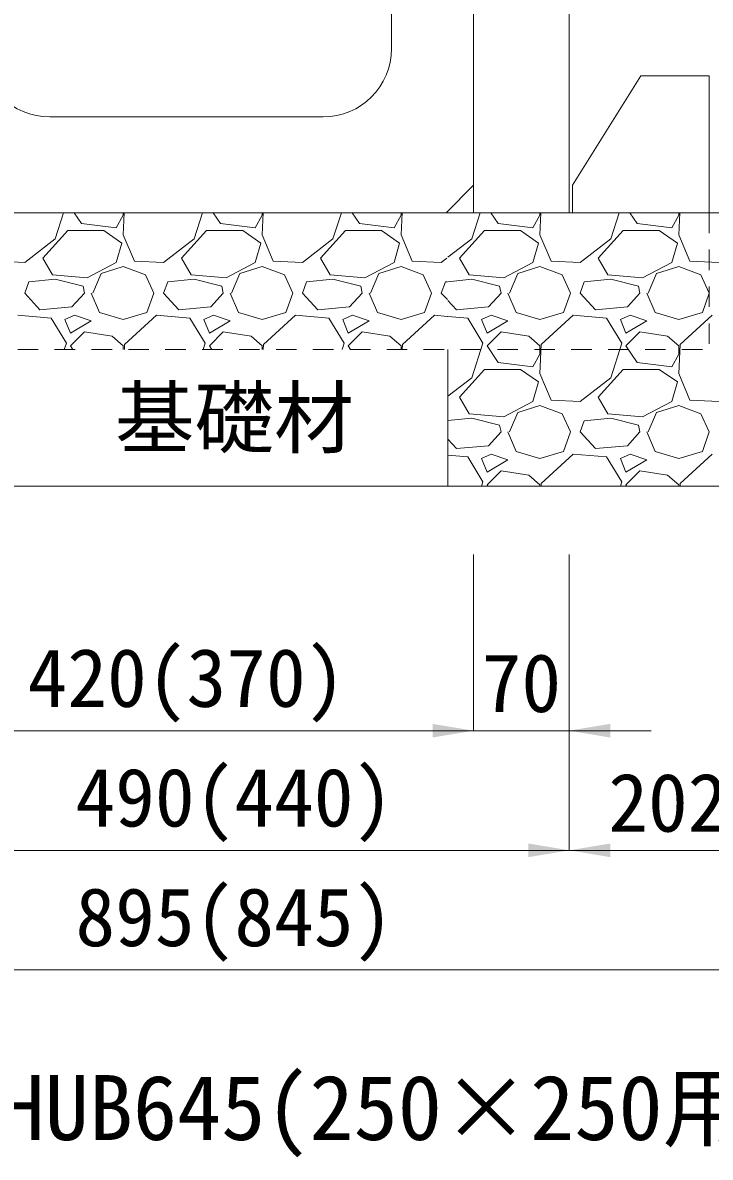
# Model space of a CAD drawing. Units: millimetres at full size. Extents: x 187207 to 255567, y 882048 to 905686.
# Drawn here: x 191238 to 191741, y 899543 to 900373 of the extents above; entities that cross this region are included whole.
import ezdxf
from ezdxf.enums import TextEntityAlignment as Align

# ---------------------------------------------------------------- set-up
doc = ezdxf.new("R2010")
doc.units = ezdxf.units.MM
doc.header["$LTSCALE"] = 20
doc.linetypes.add('USER2', pattern=[1.35, 0.75, -0.6])
for name, color, linetype, lineweight in [('ハッチング', 7, 'Continuous', 5), ('作業エリア', 241, 'Continuous', 13), ('基礎', 3, 'Continuous', 13), ('寸法線', 7, 'Continuous', 13), ('本体', 2, 'Continuous', 13)]:
    doc.layers.add(name, color=color, linetype=linetype, lineweight=lineweight)
doc.layers.add('文字', color=7, linetype='Continuous')
doc.styles.add('ＭＳ ゴシック', font='')
doc.styles.get('ＭＳ ゴシック').set_extended_font_data('MS Gothic')

# ---------------------------------------------------------------- blocks, each defined once
blk = doc.blocks.new('filled_arrow')
at = {"color": 0, "linetype": 'Continuous', "lineweight": -2}
blk.add_solid([(7.5, 1.25), (0, 0), (7.5, -1.25)], dxfattribs=at)

msp = doc.modelspace()

# ---------------------------------------------------------------- linework, layer by layer
at = {"layer": 'ハッチング'}
for p, q in [((191261.54, 900214.74), (191267.67, 900233.91)), ((191275.51, 900233.91), (191280.84, 900225.91)), ((191306.24, 900222.86), (191311.32, 900232.01)), ((191312.09, 900233.91), (191311.32, 900217.78)), ((191311.32, 900232.01), (191311.32, 900233.91)), ((191363.14, 900214.74), (191369.27, 900233.91)), ((191377.11, 900233.91), (191382.44, 900225.91)), ((191407.84, 900222.86), (191412.92, 900232.01)), ((191413.69, 900233.91), (191412.92, 900217.78)), ((191412.92, 900232.01), (191412.92, 900233.91)), ((191464.74, 900214.74), (191470.87, 900233.91)), ((191478.71, 900233.91), (191484.04, 900225.91)), ((191509.44, 900222.86), (191514.52, 900232.01)), ((191515.29, 900233.91), (191514.52, 900217.78)), ((191514.52, 900232.01), (191514.52, 900233.91)), ((191566.34, 900214.74), (191572.47, 900233.91)), ((191580.31, 900233.91), (191585.64, 900225.91)), ((191611.04, 900222.86), (191616.12, 900232.01)), ((191616.89, 900233.91), (191616.12, 900217.78)), ((191616.12, 900232.01), (191616.12, 900233.91)), ((191667.94, 900214.74), (191674.07, 900233.91)), ((191681.91, 900233.91), (191687.24, 900225.91)), ((191712.64, 900222.86), (191717.72, 900232.01)), ((191718.49, 900233.91), (191717.72, 900217.78)), ((191717.72, 900232.01), (191717.72, 900233.91)), ((191280.84, 900225.91), (191306.24, 900222.86)), ((191382.44, 900225.91), (191407.84, 900222.86)), ((191484.04, 900225.91), (191509.44, 900222.86)), ((191585.64, 900225.91), (191611.04, 900222.86)), ((191687.24, 900225.91), (191712.64, 900222.86)), ((191239.19, 900197.46), (191261.54, 900214.74)), ((191252.39, 900200.51), (191270.68, 900220.83)), ((191270.68, 900220.83), (191297.1, 900220.83)), ((191297.1, 900220.83), (191310.31, 900211.69)), ((191311.32, 900217.78), (191319.45, 900198.48)), ((191340.79, 900197.46), (191363.14, 900214.74)), ((191353.99, 900200.51), (191372.28, 900220.83)), ((191372.28, 900220.83), (191398.7, 900220.83)), ((191398.7, 900220.83), (191411.91, 900211.69)), ((191412.92, 900217.78), (191421.05, 900198.48)), ((191442.39, 900197.46), (191464.74, 900214.74)), ((191455.59, 900200.51), (191473.88, 900220.83)), ((191473.88, 900220.83), (191500.3, 900220.83)), ((191500.3, 900220.83), (191513.51, 900211.69)), ((191514.52, 900217.78), (191522.65, 900198.48)), ((191548.88, 900201.25), (191566.34, 900214.74)), ((191557.19, 900200.51), (191575.48, 900220.83)), ((191575.48, 900220.83), (191601.9, 900220.83)), ((191601.9, 900220.83), (191615.11, 900211.69)), ((191616.12, 900217.78), (191624.25, 900198.48)), ((191645.59, 900197.46), (191667.94, 900214.74)), ((191658.79, 900200.51), (191677.08, 900220.83)), ((191677.08, 900220.83), (191703.5, 900220.83)), ((191703.5, 900220.83), (191716.71, 900211.69)), ((191717.72, 900217.78), (191725.85, 900198.48)), ((191310.31, 900211.69), (191306.24, 900197.46)), ((191411.91, 900211.69), (191407.84, 900197.46)), ((191513.51, 900211.69), (191509.44, 900197.46)), ((191615.11, 900211.69), (191611.04, 900197.46)), ((191716.71, 900211.69), (191712.64, 900197.46)), ((191217.85, 900198.48), (191239.19, 900197.46)), ((191259.51, 900188.32), (191252.39, 900200.51)), ((191306.24, 900197.46), (191284.91, 900186.29)), ((191319.45, 900198.48), (191340.79, 900197.46)), ((191361.11, 900188.32), (191353.99, 900200.51)), ((191407.84, 900197.46), (191386.51, 900186.29)), ((191421.05, 900198.48), (191442.39, 900197.46)), ((191462.71, 900188.32), (191455.59, 900200.51)), ((191509.44, 900197.46), (191488.11, 900186.29)), ((191522.65, 900198.48), (191543.99, 900197.46)), ((191543.99, 900197.46), (191548.01, 900200.58)), ((191564.31, 900188.32), (191557.19, 900200.51)), ((191611.04, 900197.46), (191589.71, 900186.29)), ((191624.25, 900198.48), (191645.59, 900197.46)), ((191665.91, 900188.32), (191658.79, 900200.51)), ((191712.64, 900197.46), (191691.31, 900186.29)), ((191725.85, 900198.48), (191747.19, 900197.46)), ((191288.97, 900175.11), (191295.07, 900189.34)), ((191295.07, 900189.34), (191311.32, 900194.42)), ((191311.32, 900194.42), (191327.58, 900188.32)), ((191390.57, 900175.11), (191396.67, 900189.34)), ((191396.67, 900189.34), (191412.92, 900194.42)), ((191412.92, 900194.42), (191429.18, 900188.32)), ((191492.17, 900175.11), (191498.27, 900189.34)), ((191498.27, 900189.34), (191514.52, 900194.42)), ((191514.52, 900194.42), (191530.78, 900188.32)), ((191593.77, 900175.11), (191599.87, 900189.34)), ((191599.87, 900189.34), (191616.12, 900194.42)), ((191616.12, 900194.42), (191632.38, 900188.32)), ((191695.37, 900175.11), (191701.47, 900189.34)), ((191701.47, 900189.34), (191717.72, 900194.42)), ((191717.72, 900194.42), (191733.98, 900188.32)), ((191239.19, 900175.11), (191242.23, 900183.24)), ((191261.54, 900185.27), (191242.23, 900183.24)), ((191284.91, 900186.29), (191259.51, 900188.32)), ((191281.86, 900180.19), (191261.54, 900185.27)), ((191327.58, 900188.32), (191333.67, 900175.11)), ((191340.79, 900175.11), (191343.83, 900183.24)), ((191363.14, 900185.27), (191343.83, 900183.24)), ((191386.51, 900186.29), (191361.11, 900188.32)), ((191383.46, 900180.19), (191363.14, 900185.27)), ((191429.18, 900188.32), (191435.27, 900175.11)), ((191442.39, 900175.11), (191445.43, 900183.24)), ((191464.74, 900185.27), (191445.43, 900183.24)), ((191488.11, 900186.29), (191462.71, 900188.32)), ((191485.06, 900180.19), (191464.74, 900185.27)), ((191530.78, 900188.32), (191536.87, 900175.11)), ((191543.99, 900175.11), (191547.03, 900183.24)), ((191548.24, 900183.37), (191547.03, 900183.24)), ((191566.34, 900185.27), (191548.88, 900183.43)), ((191589.71, 900186.29), (191564.31, 900188.32)), ((191586.66, 900180.19), (191566.34, 900185.27)), ((191632.38, 900188.32), (191638.47, 900175.11)), ((191645.59, 900175.11), (191648.63, 900183.24)), ((191667.94, 900185.27), (191648.63, 900183.24)), ((191691.31, 900186.29), (191665.91, 900188.32)), ((191688.26, 900180.19), (191667.94, 900185.27)), ((191733.98, 900188.32), (191740.07, 900175.11)), ((191250.36, 900162.92), (191239.19, 900175.11)), ((191282.87, 900175.11), (191273.73, 900164.95)), ((191282.87, 900175.11), (191281.86, 900180.19)), ((191287.95, 900175.11), (191294.05, 900160.89)), ((191328.59, 900160.89), (191333.67, 900175.11)), ((191351.96, 900162.92), (191340.79, 900175.11)), ((191384.47, 900175.11), (191375.33, 900164.95)), ((191384.47, 900175.11), (191383.46, 900180.19)), ((191389.55, 900175.11), (191395.65, 900160.89)), ((191430.19, 900160.89), (191435.27, 900175.11)), ((191453.56, 900162.92), (191442.39, 900175.11)), ((191486.07, 900175.11), (191476.93, 900164.95)), ((191486.07, 900175.11), (191485.06, 900180.19)), ((191491.15, 900175.11), (191497.25, 900160.89)), ((191531.79, 900160.89), (191536.87, 900175.11)), ((191548.41, 900170.29), (191543.99, 900175.11)), ((191587.67, 900175.11), (191578.53, 900164.95)), ((191587.67, 900175.11), (191586.66, 900180.19)), ((191592.75, 900175.11), (191598.85, 900160.89)), ((191633.39, 900160.89), (191638.47, 900175.11)), ((191656.76, 900162.92), (191645.59, 900175.11)), ((191689.27, 900175.11), (191680.13, 900164.95)), ((191689.27, 900175.11), (191688.26, 900180.19)), ((191694.35, 900175.11), (191700.45, 900160.89)), ((191734.99, 900160.89), (191740.07, 900175.11)), ((191273.73, 900164.95), (191250.36, 900162.92)), ((191375.33, 900164.95), (191351.96, 900162.92)), ((191476.93, 900164.95), (191453.56, 900162.92)), ((191555.16, 900162.92), (191548.88, 900169.77)), ((191578.53, 900164.95), (191555.16, 900162.92)), ((191680.13, 900164.95), (191656.76, 900162.92)), ((191258.49, 900156.82), (191234.11, 900158.86)), ((191269.67, 900138.54), (191258.49, 900156.82)), ((191275.76, 900158.86), (191268.65, 900155.81)), ((191268.65, 900155.81), (191272.71, 900145.65)), ((191287.95, 900154.79), (191275.76, 900158.86)), ((191294.05, 900160.89), (191311.32, 900155.81)), ((191311.32, 900155.81), (191328.59, 900160.89)), ((191335.71, 900158.86), (191312.34, 900137.52)), ((191360.09, 900156.82), (191335.71, 900158.86)), ((191371.27, 900138.54), (191360.09, 900156.82)), ((191377.36, 900158.86), (191370.25, 900155.81)), ((191370.25, 900155.81), (191374.31, 900145.65)), ((191389.55, 900154.79), (191377.36, 900158.86)), ((191395.65, 900160.89), (191412.92, 900155.81)), ((191412.92, 900155.81), (191430.19, 900160.89)), ((191437.31, 900158.86), (191413.94, 900137.52)), ((191461.69, 900156.82), (191437.31, 900158.86)), ((191472.87, 900138.54), (191461.69, 900156.82)), ((191478.96, 900158.86), (191471.85, 900155.81)), ((191471.85, 900155.81), (191475.91, 900145.65)), ((191491.15, 900154.79), (191478.96, 900158.86)), ((191497.25, 900160.89), (191514.52, 900155.81)), ((191514.52, 900155.81), (191531.79, 900160.89)), ((191538.91, 900158.86), (191515.54, 900137.52)), ((191548.57, 900158.05), (191538.91, 900158.86)), ((191563.29, 900156.82), (191548.88, 900158.02)), ((191574.47, 900138.54), (191563.29, 900156.82)), ((191580.56, 900158.86), (191573.45, 900155.81)), ((191573.45, 900155.81), (191577.51, 900145.65)), ((191592.75, 900154.79), (191580.56, 900158.86)), ((191598.85, 900160.89), (191616.12, 900155.81)), ((191616.12, 900155.81), (191633.39, 900160.89)), ((191640.51, 900158.86), (191617.14, 900137.52)), ((191664.89, 900156.82), (191640.51, 900158.86)), ((191676.07, 900138.54), (191664.89, 900156.82)), ((191682.16, 900158.86), (191675.05, 900155.81)), ((191675.05, 900155.81), (191679.11, 900145.65)), ((191694.35, 900154.79), (191682.16, 900158.86)), ((191700.45, 900160.89), (191717.72, 900155.81)), ((191717.72, 900155.81), (191734.99, 900160.89)), ((191742.11, 900158.86), (191718.74, 900137.52)), ((191272.71, 900145.65), (191287.95, 900154.79)), ((191374.31, 900145.65), (191389.55, 900154.79)), ((191475.91, 900145.65), (191491.15, 900154.79)), ((191577.51, 900145.65), (191592.75, 900154.79)), ((191679.11, 900145.65), (191694.35, 900154.79)), ((191282.87, 900146.66), (191272.71, 900136.5)), ((191303.19, 900143.62), (191282.87, 900146.66)), ((191311.32, 900136.5), (191303.19, 900143.62)), ((191384.47, 900146.66), (191374.31, 900136.5)), ((191404.79, 900143.62), (191384.47, 900146.66)), ((191412.92, 900136.5), (191404.79, 900143.62)), ((191486.07, 900146.66), (191475.91, 900136.5)), ((191506.39, 900143.62), (191486.07, 900146.66)), ((191514.52, 900136.5), (191506.39, 900143.62)), ((191587.67, 900146.66), (191577.51, 900136.5)), ((191607.99, 900143.62), (191587.67, 900146.66)), ((191616.12, 900136.5), (191607.99, 900143.62)), ((191689.27, 900146.66), (191679.11, 900136.5)), ((191709.59, 900143.62), (191689.27, 900146.66)), ((191717.72, 900136.5), (191709.59, 900143.62)), ((191268.19, 900133.91), (191269.67, 900138.54)), ((191272.71, 900136.5), (191274.44, 900133.91)), ((191311.32, 900133.91), (191311.32, 900136.5)), ((191312.34, 900137.52), (191312.17, 900133.91)), ((191369.79, 900133.91), (191371.27, 900138.54)), ((191374.31, 900136.5), (191376.04, 900133.91)), ((191412.92, 900133.91), (191412.92, 900136.5)), ((191413.94, 900137.52), (191413.77, 900133.91)), ((191471.39, 900133.91), (191472.87, 900138.54)), ((191475.91, 900136.5), (191477.64, 900133.91)), ((191514.52, 900133.91), (191514.52, 900136.5)), ((191515.54, 900137.52), (191515.37, 900133.91)), ((191566.34, 900113.14), (191574.47, 900138.54)), ((191577.51, 900136.5), (191585.64, 900124.31)), ((191617.14, 900137.52), (191616.12, 900116.18)), ((191616.12, 900130.41), (191616.12, 900136.5)), ((191667.94, 900113.14), (191676.07, 900138.54)), ((191679.11, 900136.5), (191687.24, 900124.31)), ((191718.74, 900137.52), (191717.72, 900116.18)), ((191717.72, 900130.41), (191717.72, 900136.5)), ((191585.64, 900124.31), (191611.04, 900121.26)), ((191611.04, 900121.26), (191616.12, 900130.41)), ((191687.24, 900124.31), (191712.64, 900121.26)), ((191712.64, 900121.26), (191717.72, 900130.41)), ((191557.19, 900098.91), (191575.48, 900119.23)), ((191575.48, 900119.23), (191601.9, 900119.23)), ((191601.9, 900119.23), (191615.11, 900110.09)), ((191616.12, 900116.18), (191624.25, 900096.88)), ((191658.79, 900098.91), (191677.08, 900119.23)), ((191677.08, 900119.23), (191703.5, 900119.23)), ((191703.5, 900119.23), (191716.71, 900110.09)), ((191717.72, 900116.18), (191725.85, 900096.88)), ((191548.88, 900099.65), (191566.34, 900113.14)), ((191615.11, 900110.09), (191611.04, 900095.86)), ((191645.59, 900095.86), (191667.94, 900113.14)), ((191716.71, 900110.09), (191712.64, 900095.86)), ((191564.31, 900086.72), (191557.19, 900098.91)), ((191665.91, 900086.72), (191658.79, 900098.91)), ((191611.04, 900095.86), (191589.71, 900084.69)), ((191599.87, 900087.74), (191616.12, 900092.82)), ((191616.12, 900092.82), (191632.38, 900086.72)), ((191624.25, 900096.88), (191645.59, 900095.86)), ((191712.64, 900095.86), (191691.31, 900084.69)), ((191701.47, 900087.74), (191717.72, 900092.82)), ((191717.72, 900092.82), (191733.98, 900086.72)), ((191725.85, 900096.88), (191747.19, 900095.86)), ((191566.34, 900083.67), (191548.88, 900081.83)), ((191589.71, 900084.69), (191564.31, 900086.72)), ((191586.66, 900078.59), (191566.34, 900083.67)), ((191593.77, 900073.51), (191599.87, 900087.74)), ((191632.38, 900086.72), (191638.47, 900073.51)), ((191645.59, 900073.51), (191648.63, 900081.64)), ((191667.94, 900083.67), (191648.63, 900081.64)), ((191691.31, 900084.69), (191665.91, 900086.72)), ((191688.26, 900078.59), (191667.94, 900083.67)), ((191695.37, 900073.51), (191701.47, 900087.74)), ((191733.98, 900086.72), (191740.07, 900073.51)), ((191587.67, 900073.51), (191578.53, 900063.35)), ((191587.67, 900073.51), (191586.66, 900078.59)), ((191592.75, 900073.51), (191598.85, 900059.29)), ((191633.39, 900059.29), (191638.47, 900073.51)), ((191656.76, 900061.32), (191645.59, 900073.51)), ((191689.27, 900073.51), (191680.13, 900063.35)), ((191689.27, 900073.51), (191688.26, 900078.59)), ((191694.35, 900073.51), (191700.45, 900059.29)), ((191734.99, 900059.29), (191740.07, 900073.51)), ((191555.16, 900061.32), (191548.88, 900068.17)), ((191563.29, 900055.22), (191548.88, 900056.42)), ((191578.53, 900063.35), (191555.16, 900061.32)), ((191580.56, 900057.26), (191573.45, 900054.21)), ((191592.75, 900053.19), (191580.56, 900057.26)), ((191598.85, 900059.29), (191616.12, 900054.21)), ((191616.12, 900054.21), (191633.39, 900059.29)), ((191640.51, 900057.26), (191617.14, 900035.92)), ((191664.89, 900055.22), (191640.51, 900057.26)), ((191680.13, 900063.35), (191656.76, 900061.32)), ((191682.16, 900057.26), (191675.05, 900054.21)), ((191694.35, 900053.19), (191682.16, 900057.26)), ((191700.45, 900059.29), (191717.72, 900054.21)), ((191717.72, 900054.21), (191734.99, 900059.29)), ((191742.11, 900057.26), (191718.74, 900035.92)), ((191574.47, 900036.94), (191563.29, 900055.22)), ((191573.45, 900054.21), (191577.51, 900044.05)), ((191577.51, 900044.05), (191592.75, 900053.19)), ((191676.07, 900036.94), (191664.89, 900055.22)), ((191675.05, 900054.21), (191679.11, 900044.05)), ((191679.11, 900044.05), (191694.35, 900053.19)), ((191587.67, 900045.06), (191577.51, 900034.9)), ((191607.99, 900042.02), (191587.67, 900045.06)), ((191616.12, 900034.9), (191607.99, 900042.02)), ((191689.27, 900045.06), (191679.11, 900034.9)), ((191709.59, 900042.02), (191689.27, 900045.06)), ((191717.72, 900034.9), (191709.59, 900042.02)), ((191573.5, 900033.91), (191574.47, 900036.94)), ((191577.51, 900034.9), (191578.17, 900033.91)), ((191616.12, 900033.91), (191616.12, 900034.9)), ((191617.14, 900035.92), (191617.04, 900033.91)), ((191675.1, 900033.91), (191676.07, 900036.94)), ((191679.11, 900034.9), (191679.77, 900033.91)), ((191717.72, 900033.91), (191717.72, 900034.9)), ((191718.74, 900035.92), (191718.64, 900033.91))]:
    msp.add_line(p, q, dxfattribs=at)
at = {"layer": '作業エリア'}
msp.add_line((191548.88, 900133.91), (191548.88, 900033.91), dxfattribs=at)
at = {"layer": '基礎'}
for p, q in [((190945.08, 900233.91), (191840.08, 900233.91)), ((190945.08, 900033.91), (191840.08, 900033.91))]:
    msp.add_line(p, q, dxfattribs=at)
at = {"layer": '寸法線'}
for p, q in [((191567.58, 899983.91), (191567.58, 899854.98)), ((191567.58, 899983.91), (191567.58, 899854.98)), ((191637.58, 899983.91), (191637.58, 899767.48)), ((191637.58, 899983.91), (191637.58, 899767.48)), ((191637.58, 899983.91), (191637.58, 899854.98)), ((191147.58, 899854.98), (191567.58, 899854.98)), ((191507.58, 899854.98), (191697.58, 899854.98)), ((191147.58, 899767.48), (191637.58, 899767.48)), ((191637.58, 899767.48), (191840.08, 899767.48)), ((190945.08, 899679.98), (191840.08, 899679.98))]:
    msp.add_line(p, q, dxfattribs=at)
at = {"layer": '本体'}
for p, q in [((191637.58, 901298.91), (191637.58, 900233.91)), ((191567.58, 900698.91), (191567.58, 900233.91)), ((191640.08, 900253.91), (191690.08, 900333.91)), ((191690.08, 900333.91), (191740.08, 900333.91)), ((191740.08, 900333.91), (191740.08, 900233.91)), ((191457.58, 900303.91), (191257.58, 900303.91)), ((191640.08, 900233.91), (191640.08, 900253.91)), ((191637.58, 900233.91), (191567.58, 900233.91))]:
    msp.add_line(p, q, dxfattribs=at)
at = {"layer": '本体', "lineweight": 9}
msp.add_line((191145.08, 900233.91), (191640.08, 900233.91), dxfattribs=at)
at = {"layer": '本体', "linetype": 'USER2'}
for p in [(191740.08, 900233.91), (191045.08, 900133.91)]:
    msp.add_line(p, (191740.08, 900133.91), dxfattribs=at)
at = {"layer": '本体'}
msp.add_lwpolyline([(191232.58, 900603.91), (191196.58, 900623.91), (191192.58, 900698.91), (191150.58, 900698.91), (191147.58, 900695.91), (191147.58, 900253.91), (191167.58, 900233.91), (191547.58, 900233.91), (191567.58, 900253.91), (191567.58, 900695.91), (191564.58, 900698.91), (191522.58, 900698.91), (191518.58, 900623.91), (191482.58, 900603.91), (191480.58, 900563.91), (191507.58, 900498.91), (191507.58, 900353.91)], dxfattribs=at)
for centre, start, end in [((191257.58, 900353.91), 180, 270), ((191457.58, 900353.91), 270, 0)]:
    msp.add_arc(centre, 50, start, end, dxfattribs=at)

# ---------------------------------------------------------------- block references
at = {"layer": '寸法線', "xscale": 4, "yscale": 4, "rotation": 180}
for p in [(191567.58, 899854.98), (191567.58, 899854.98), (191637.58, 899767.48)]:
    msp.add_blockref('filled_arrow', p, dxfattribs=at)
at = {"layer": '寸法線', "xscale": 4, "yscale": 4}
for p in [(191637.58, 899854.98), (191637.58, 899767.48)]:
    msp.add_blockref('filled_arrow', p, dxfattribs=at)

# ---------------------------------------------------------------- texts
at = {"layer": '寸法線', "style": 'ＭＳ ゴシック'}
for s, p in [('420(370)', (191357.58, 899893.75)), ('70', (191602.58, 899889.98)), ('490(440)', (191392.58, 899806.25)), ('202.5', (191738.83, 899802.48)), ('895(845)', (191392.58, 899718.75))]:
    msp.add_text(s, height=42.72, dxfattribs=at).set_placement(p, align=Align.MIDDLE_CENTER)
at = {"layer": '文字', "style": 'ＭＳ ゴシック'}
msp.add_text('基礎材', height=42.72, dxfattribs=at).set_placement((191392.58, 900083.91), align=Align.MIDDLE_CENTER)
msp.add_text('※(\u3000)内寸法 HUB645(250×250用)', height=47.47, dxfattribs=at).set_placement((190800.89, 899541.36), align=Align.BOTTOM_LEFT)

doc.saveas('drawing.dxf')
